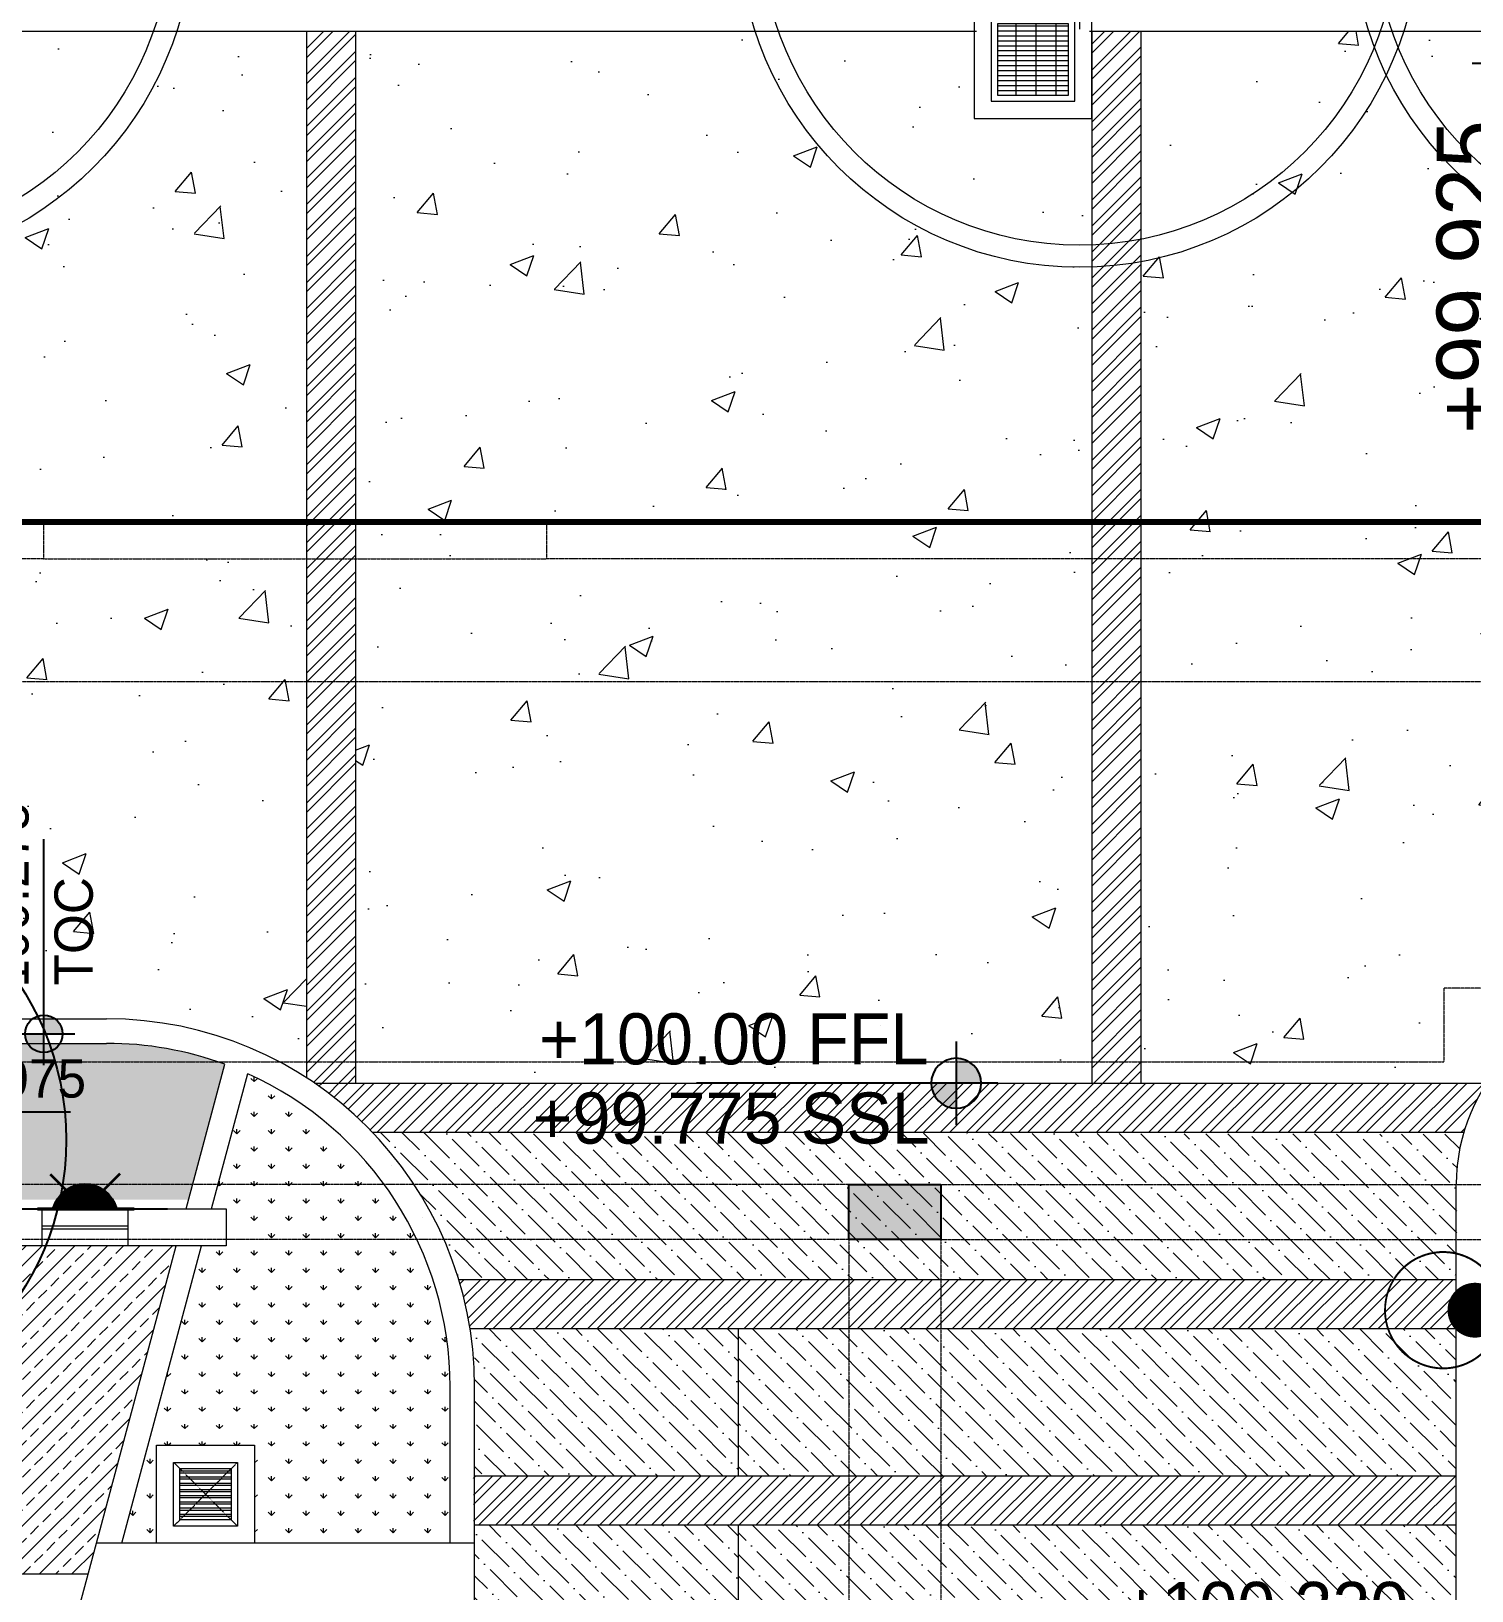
# Model space of a CAD drawing. Header units: millimetres. Extents: x 7964926 to 16080295, y -6277184 to -2986664.
# Drawn here: x 8118597 to 8130338, y -3094772 to -3082060 of the extents above; entities that cross this region are included whole.
import ezdxf

# ---------------------------------------------------------------- set-up
doc = ezdxf.new("R2010")
doc.units = ezdxf.units.MM
doc.header["$LTSCALE"] = 2000
doc.header["$MEASUREMENT"] = 0
for name, pattern in [('( Hidden )', [0.375, 0.25, -0.125]), ('1', [0, 0, 0]), ('AUDIT_D_181231162926-8', [0]), ('DASHED2', [0.375, 0.25, -0.125]), ('HIDDEN', [0.375, 0.25, -0.125])]:
    doc.linetypes.add(name, pattern=pattern)
for name, color, linetype in [('a-col', 8, 'DASHED2'), ('a-hat col', 252, 'Continuous'), ('L - proposed trees', 74, 'Continuous'), ('L-FL', 7, 'Continuous'), ('PL-FLDR', 8, 'Continuous')]:
    doc.layers.add(name, color=color, linetype=linetype)
for name, color, linetype, lineweight in [('BASEMENT EDGE', 4, 'Continuous', 5), ('L - paving', 9, 'Continuous', 5), ('L- existing trees', 76, 'Continuous', 18), ('L-CHAMBERS', 50, 'Continuous', 5), ('L-ELE 1', 24, 'Continuous', 20), ('L-ELE 2', 30, 'Continuous', 15), ('L-ELE 4', 27, 'Continuous', 9), ('L-HATCH', 8, 'Continuous', 5), ('L-HATCH-1', 9, 'Continuous', 5), ('L-kerb', 24, 'Continuous', 13), ('L-LIGHT FIXTURE', 6, 'AUDIT_D_181231162926-8', 18), ('L-Lighting', 6, 'Continuous', 35), ('L-lights', 213, 'Continuous', 0), ('L-Paver 400x400', 250, '1', 13), ('L-SHRUBS', 96, 'Continuous', 18), ('STR-Capital', 8, 'Continuous', 15), ('STR-Column', 250, 'Continuous', 15), ('STR-Podium Beam', 8, 'Continuous', 15), ('STR-Podium Column', 250, 'Continuous', 15), ('STR-RCC Up Stand', 250, 'Continuous', 15), ('STR-Retaining Wall', 250, 'HIDDEN', 15)]:
    doc.layers.add(name, color=color, linetype=linetype, lineweight=lineweight)
doc.styles.add('Century Gothic', font='GOTHIC.TTF')
doc.styles.get("Standard").update_dxf_attribs({"font": 'romans.shx', "width": 0.75})
pattern_1 = [(50, (0, 0), (1972.4655, -172.56837), [206.25, -2268.75]), (355, (0, 0), (-381.56617, 2068.52837), [165, -1815]), (100.451444, (164.4, -14.4), (1590.89933, 1895.95998), [175.28553, -1928.1408]), (46.1842, (0, 550), (2934.91366, -455.178), [309.375, -3403.125]), (96.635635, (244.6, 512), (2570.32035, 2678.82615), [262.9284, -2892.2128]), (351.184164, (0, 550), (2570.3203, 2678.8262), [247.5, -2722.5]), (21, (275, 412.5), (1641.4944, -1107.20195), [206.25, -2268.75]), (326, (275, 412.5), (669.11716, 1994.16262), [165, -1815]), (71.451445, (411.8, 320.2), (2310.61154, 886.96067), [175.2855, -1928.1408]), (37.5, (0, 0), (33.4396, 915.4581), [0, -1793, 0, -1842.5, 0, -1821.875]), (7.5, (0, 0), (723.44123, 1084.63221), [0, -1050.5, 0, -1751.75, 0, -694.375]), (327.5, (-613.25, 0), (1468.0117, -62.0259), [0, -687.5, 0, -2145, 0, -2846.25]), (317.5, (-888.2, 0), (1603.76197, 275.2887), [0, -893.75, 0, -1424.5, 0, -2021.25])]
pattern_2 = [(45, (0, 0), (-106.0660172, 106.0660172), []), (45, (0, 75), (-106.0660172, 106.0660172), [])]

# ---------------------------------------------------------------- blocks, each defined once
blk = doc.blocks.new('basement - column')
at = {"layer": 'a-hat col'}
h = blk.add_hatch(color=256, dxfattribs=at)
h.dxf.hatch_style = 1
h.paths.add_polyline_path([(137925, -5399), (137175, -5399), (137175, -5849), (137925, -5849)])
at = {"layer": 'a-col', "linetype": 'DASHED2', "ltscale": 0.001}
blk.add_lwpolyline([(137175, -5399), (137925, -5399), (137925, -5849), (137175, -5849)], close=True, dxfattribs=at)
blk = doc.blocks.new('tree4 cg')
at = {"layer": 'L- existing trees'}
for p, q in [((-1329.1, 1981.5), (-1329.1, 998.3)), ((-838.3, 1461.8), (-1819.9, 1461.8))]:
    blk.add_line(p, q, dxfattribs=at)
for centre, radius in [((-1329.4, 1462.5), 1542.1), ((-1329.4, 1462.5), 1442.1), ((-1329.1, 1461.8), 28.1)]:
    blk.add_circle(centre, radius, dxfattribs=at)
blk = doc.blocks.new('tree14 pp')
at = {"layer": 'L - proposed trees', "ltscale": 2000}
for radius in [1275.3, 143.5]:
    blk.add_circle((-1172.8, 1330.7), radius, dxfattribs=at)
blk = doc.blocks.new('finish lvl')
h = blk.add_hatch(color=256)
edge = h.paths.add_edge_path()
edge.add_ellipse((0.0378, 0.003), major_axis=(-0.0305, 0.0305), ratio=1, start_angle=-45, end_angle=45)
edge.add_line((-0.0053, 0.003), (0.0378, 0.003))
edge.add_line((0.0378, 0.003), (0.0378, 0.0461))
edge = h.paths.add_edge_path()
edge.add_ellipse((0.0378, 0.003), major_axis=(-0.0305, 0.0305), ratio=1, start_angle=135, end_angle=225)
edge.add_line((0.0809, 0.003), (0.0378, 0.003))
edge.add_line((0.0378, 0.003), (0.0378, -0.0401))
for p, q in [((0.0378, 0.0748), (0.0378, -0.0688)), ((-0.034, 0.003), (0.4857, 0.003))]:
    blk.add_line(p, q)
blk.add_ellipse((0.0378, 0.003), major_axis=(-0.0305, 0.0305), ratio=1, start_param=1.570796326794534, end_param=7.85398163397412)
at = {"layer": 'L-FL'}
for tag, p in [('%%P0.00', (0.1256, 0.0357)), ('FIN.LVL.', (0.1075, -0.103))]:
    blk.add_attdef(tag, p, '', height=0.08, dxfattribs=at)
blk = doc.blocks.new('wall')
at = {"layer": 'L-ELE 1', "color": 7}
for points in [[(8106536, -3057395), (8120186, -3057395), (8120186, -3057695), (8106536, -3057695)], [(8119386, -3057695), (8118686, -3057695), (8118686, -3057395), (8119386, -3057395)]]:
    blk.add_lwpolyline(points, close=True, dxfattribs=at)
at = {"layer": 'L-ELE 2', "lineweight": 25}
blk.add_line((8118136, -3057395), (8119709, -3057395), dxfattribs=at)
at = {"layer": 'L-ELE 2'}
for p, q in [((8118686, -3057533), (8119386, -3057533)), ((8118686, -3057558), (8119386, -3057558))]:
    blk.add_line(p, q, dxfattribs=at)
blk = doc.blocks.new('cb 1')
at = {"layer": 'L-Paver 400x400', "true_color": 0x636466}
h = blk.add_hatch(dxfattribs=at)
h.set_pattern_fill('GRATE', color=251, scale=1300)
h.paths.add_polyline_path([(8080578, -3139540), (8079998, -3139540), (8079998, -3140120), (8080578, -3140120)])
at = {"layer": 'L-CHAMBERS', "color": 8}
blk.add_lwpolyline([(8079808, -3140310), (8080768, -3140310), (8080768, -3139350), (8079808, -3139350)], close=True, dxfattribs=at)
at = {"layer": 'L-CHAMBERS', "color": 37}
for points in [[(8079948, -3140170), (8080628, -3140170), (8080628, -3139490), (8079948, -3139490)], [(8079998, -3140120), (8080578, -3140120), (8080578, -3139540), (8079998, -3139540)]]:
    blk.add_lwpolyline(points, close=True, dxfattribs=at)
blk = doc.blocks.new('PL')
at = {"layer": 'L-lights'}
h = blk.add_hatch(dxfattribs=at)
h.set_pattern_fill('ANSI31', color=256, scale=32.5, style=0)
h.set_pattern_definition([(45, (6e-11, 1e-11), (-72.965, 72.965), [])])
edge = h.paths.add_edge_path()
edge.add_arc((0, 0), 359, 89.6522, 276.067)
edge.add_arc((0, 0), 359, 276.067, 449.6522)
at = {"layer": 'L-lights', "const_width": 65}
for points in [[(0, -1659), (0, 1659)], [(1659, -2), (-1659, -2)]]:
    blk.add_lwpolyline(points, dxfattribs=at)
for points in [[(6, 1009, 1.057607), (107, -1003, 0.945531)], [(2, 359, 1.057607), (38, -357, 0.945531)]]:
    blk.add_lwpolyline(points, format="xyb", close=True, dxfattribs=at)
blk = doc.blocks.new('post top one sided')
at = {"layer": 'L-HATCH-1', "ltscale": 0.1}
h = blk.add_hatch(dxfattribs=at)
h.set_pattern_fill('ANSI31', color=8, scale=0.75)
h.set_pattern_definition([(45, (2008926.81801, -783730.16218), (-0.0662912607362, 0.0662912607362), [])])
h.paths.add_polyline_path([(8035707, -3134921, 1.000003), (8036139, -3134921, 1.000003)])
at = {"layer": 'L-LIGHT FIXTURE', "const_width": 18.8, "elevation": 0}
blk.add_lwpolyline([(8035707, -3134373), (8035707, -3135468)], dxfattribs=at)
at = {"layer": 'L-LIGHT FIXTURE', "const_width": 15, "elevation": 0}
for points in [[(8035707, -3134921, 1.000003), (8036656, -3134921, 3.976835), (8036444, -3135316, 1.671841), (8035707, -3134921, 1.000008)], [(8036139, -3134921, 1.000002), (8035707, -3134921)], [(8036139, -3134921, -1.000002), (8035707, -3134921)]]:
    blk.add_lwpolyline(points, format="xyb", dxfattribs=at)
at = {"layer": 'L-LIGHT FIXTURE'}
blk.add_circle((8036182, -3134921, 0), 475, dxfattribs=at)
blk = doc.blocks.new('tttt')
at = {"layer": 'L-Lighting'}
h = blk.add_hatch(dxfattribs=at)
h.set_pattern_fill('ANSI31', color=1, scale=50)
edge = h.paths.add_edge_path()
edge.add_line((410300, 198456.1), (410478.7, 198456.1))
edge.add_arc((410389.3, 198432.3), 92.5, 14.9168, 165.0832)
at = {"layer": 'L-Lighting', "color": 1}
for p, q in [((410389.3, 198456.1), (410293.2, 198552.3)), ((410389.3, 198456.1), (410488.5, 198555.3)), ((410256.6, 198456.1), (410527.6, 198456.1))]:
    blk.add_line(p, q, dxfattribs=at)
at = {"layer": 'L-Lighting', "color": 1, "const_width": 10}
blk.add_lwpolyline([(410527.6, 198456.1), (410256.6, 198456.1)], dxfattribs=at)
at = {"layer": 'L-Lighting', "color": 1}
blk.add_arc((410389.3, 198432.3), 92.5, 14.9168, 165.0832, dxfattribs=at)
blk = doc.blocks.new('CHAMBERS')
at = {"layer": 'L-Paver 400x400', "true_color": 0x636466}
h = blk.add_hatch(dxfattribs=at)
h.set_pattern_fill('ANSI32', color=251, scale=135, angle=315)
h.set_pattern_definition([(0, (0.48, 1.42), (1e-14, 50.625), []), (0, (17.355, -15.46), (1e-14, 50.625), [])])
h.paths.add_polyline_path([(7999084, -3148058), (7998664, -3148058), (7998664, -3148478), (7999084, -3148478)])
at = {"layer": 'L-CHAMBERS', "color": 42}
for points in [[(7999274, -3148668), (7998474, -3148668), (7998474, -3147868), (7999274, -3147868)], [(7999134, -3148528), (7998614, -3148528), (7998614, -3148008), (7999134, -3148008)], [(7999084, -3148478), (7998664, -3148478), (7998664, -3148058), (7999084, -3148058)]]:
    blk.add_lwpolyline(points, close=True, dxfattribs=at)
at = {"layer": 'L-Paver 400x400', "color": 251, "linetype": '( Hidden )', "ltscale": 0.005, "true_color": 0x636466}
for p, q in [((7998614, -3148008), (7999134, -3148528)), ((7998614, -3148528), (7999134, -3148008))]:
    blk.add_line(p, q, dxfattribs=at)

msp = doc.modelspace()

# ---------------------------------------------------------------- hatches: boundary and pattern name
at = {"layer": 'L - paving'}
h = msp.add_hatch(dxfattribs=at)
h.set_pattern_fill('AR-CONC', color=252, scale=275)
h.set_pattern_definition(pattern_1)
edge = h.paths.add_edge_path()
edge.add_arc((8119211.3, -3093110), 3000, 57.0906, 90)
edge.add_line((8119211.3, -3090110), (8114841.2, -3090110))
edge.add_line((8114841.2, -3090110), (8114841.2, -3082060))
edge.add_line((8114841.2, -3082060), (8119881.1, -3082060))
edge.add_line((8119881.1, -3082060), (8120841.1, -3082060))
edge.add_line((8120841.1, -3082060), (8120841.2, -3082060))
edge.add_line((8120841.2, -3082060), (8120841.2, -3090591.4))
h = msp.add_hatch(dxfattribs=at)
h.set_pattern_fill('AR-CONC', color=252, scale=275)
h.set_pattern_definition(pattern_1)
h.paths.add_polyline_path([(8126281.1, -3082770), (8126281.1, -3082060), (8121241.2, -3082060), (8121241.2, -3090635), (8127241.2, -3090635), (8127241.2, -3082060), (8127241.1, -3082060), (8127241.1, -3082770)])
h = msp.add_hatch(dxfattribs=at)
h.set_pattern_fill('AR-CONC', color=252, scale=275)
h.set_pattern_definition(pattern_1)
edge = h.paths.add_edge_path()
edge.add_line((8131711.1, -3089960), (8133641.2, -3089960))
edge.add_line((8133641.2, -3089960), (8133641.2, -3082060))
edge.add_line((8133641.2, -3082060), (8133641.1, -3082060))
edge.add_line((8133641.1, -3082060), (8132681.1, -3082060))
edge.add_line((8132681.1, -3082060), (8127641.2, -3082060))
edge.add_line((8127641.2, -3082060), (8127641.2, -3090635))
edge.add_line((8127641.2, -3090635), (8130458.3, -3090635))
edge.add_arc((8131711.1, -3091460), 1500, 90, 146.63304, ccw=False)
h = msp.add_hatch(dxfattribs=at)
h.set_pattern_fill('ANSI36', color=37, scale=1000, angle=90)
h.set_pattern_definition([(135, (0.13, 40000), (-243.067956, 66.2912607), [312.5, -62.5, 0, -62.5])])
edge = h.paths.add_edge_path()
edge.add_line((8130211.1, -3092235), (8130220.8, -3091288.9))
edge.add_arc((8131711.1, -3091460), 1500, 164.18085, 173.45031, ccw=False)
edge.add_line((8130267.9, -3091051.1), (8121377.9, -3091035))
edge.add_arc((8119169.1, -3093134.6), 3047.5, 17.10248, 43.54874, ccw=False)
edge.add_line((8122081.9, -3092238.4), (8130211.1, -3092235))
h = msp.add_hatch(dxfattribs=at)
h.set_pattern_fill('ANSI36', color=37, scale=1000, angle=90)
h.set_pattern_definition([(135, (0.13, 38400), (-243.067956, 66.2912607), [312.5, -62.5, 0, -62.5])])
h.paths.add_polyline_path([(8122211.3, -3092635), (8122211.3, -3093835), (8124361.3, -3093835), (8124361.3, -3092635)])
h = msp.add_hatch(dxfattribs=at)
h.set_pattern_fill('ANSI36', color=256, scale=1000, angle=90)
h.set_pattern_definition([(135, (8191222.22, -3168577.76), (-243.06796, 66.29126), [312.5, -62.5, 0, -62.5])])
h.paths.add_polyline_path([(8130211.1, -3093835), (8130211.1, -3092635), (8124361.3, -3092635), (8124361.3, -3093835)])
h = msp.add_hatch(dxfattribs=at)
h.set_pattern_fill('ANSI36', color=37, scale=1000, angle=90)
h.set_pattern_definition([(135, (0.13, 36800), (-243.067956, 66.2912607), [312.5, -62.5, 0, -62.5])])
h.paths.add_polyline_path([(8122211.3, -3094235), (8122211.3, -3095435), (8124361.3, -3095435), (8124361.3, -3094235)])
h = msp.add_hatch(dxfattribs=at)
h.set_pattern_fill('ANSI36', color=256, scale=1000, angle=90)
h.set_pattern_definition([(135, (8191222.22, -3170177.76), (-243.06796, 66.29126), [312.5, -62.5, 0, -62.5])])
h.paths.add_polyline_path([(8130211.1, -3095435), (8130211.1, -3094235), (8124361.3, -3094235), (8124361.3, -3095435)])
at = {"layer": 'L-HATCH', "true_color": 0x636466}
h = msp.add_hatch(dxfattribs=at)
h.set_pattern_fill('ANSI33', color=251, scale=750)
h.paths.add_polyline_path([(8119778.8, -3091960), (8108185, -3091960), (8108901.8, -3094635), (8119062, -3094635)])
at = {"layer": 'L-HATCH-1'}
h = msp.add_hatch(dxfattribs=at)
h.set_pattern_fill('STEEL', color=26, scale=1200)
h.set_pattern_definition(pattern_2)
edge = h.paths.add_edge_path()
edge.add_arc((8119211.3, -3093110), 3000, 55.58845, 57.0906)
edge.add_line((8120841.2, -3090591.4), (8120841.2, -3082060))
edge.add_line((8120841.2, -3082060), (8121241.2, -3082060))
edge.add_line((8121241.2, -3082060), (8121241.2, -3090635))
edge.add_line((8121241.2, -3090635), (8120906.7, -3090635))
h = msp.add_hatch(dxfattribs=at)
h.set_pattern_fill('STEEL', color=26, scale=1200)
h.set_pattern_definition(pattern_2)
h.paths.add_polyline_path([(8127241.2, -3090635), (8127641.2, -3090635), (8127641.2, -3082060), (8127241.2, -3082060)])
h = msp.add_hatch(dxfattribs=at)
h.set_pattern_fill('STEEL', color=26, scale=1200)
h.set_pattern_definition(pattern_2)
edge = h.paths.add_edge_path()
edge.add_arc((8131711.1, -3091460), 1500, 146.63304, 163.5408)
edge.add_line((8130272.5, -3091035), (8121377.9, -3091035))
edge.add_arc((8119211.3, -3093110), 3000, 43.76215, 55.58845)
edge.add_line((8120906.7, -3090635), (8130458.3, -3090635))
h = msp.add_hatch(dxfattribs=at)
h.set_pattern_fill('STEEL', color=26, scale=1200)
h.set_pattern_definition(pattern_2)
edge = h.paths.add_edge_path()
edge.add_arc((8119211.3, -3093110), 3000, 9.11015, 16.95774)
edge.add_line((8122080.8, -3092235), (8130201.3, -3092235))
edge.add_line((8130201.3, -3092235), (8130201.3, -3092635))
edge.add_line((8130201.3, -3092635), (8122173.4, -3092635))
h = msp.add_hatch(dxfattribs=at)
h.set_pattern_fill('STEEL', color=26, scale=1200)
h.set_pattern_definition(pattern_2)
h.paths.add_polyline_path([(8130201.3, -3094235), (8130201.3, -3093835), (8122201.3, -3093835), (8122201.3, -3094235)])
at = {"layer": 'L-SHRUBS'}
h = msp.add_hatch(dxfattribs=at)
h.set_pattern_fill('GRASS', color=256, scale=200)
edge = h.paths.add_edge_path()
edge.add_line((8115711.2, -3090310), (8117461.2, -3090310))
edge.add_line((8117461.2, -3090310), (8117461.2, -3091585))
edge.add_line((8117461.2, -3091585), (8118186.2, -3091585))
edge.add_line((8118186.2, -3091585), (8119879.3, -3091585))
edge.add_line((8119879.3, -3091585), (8120175.1, -3090481.1))
edge.add_arc((8119211.3, -3093110), 2800, 69.8658, 90.00006)
edge.add_line((8119211.3, -3090310), (8103926.2, -3090310))
edge.add_arc((8103926.2, -3093110), 2800, 90.00009, 98.35319)
edge.add_line((8103519.4, -3090339.7), (8103853.1, -3091585))
edge.add_line((8103853.1, -3091585), (8108536.2, -3091585))
edge.add_line((8108536.2, -3091585), (8109286.2, -3091585))
edge.add_line((8109286.2, -3091585), (8109286.2, -3090310))
edge.add_line((8109286.2, -3090310), (8110986.2, -3090310))
edge.add_line((8110986.2, -3090310), (8110986.2, -3091585))
edge.add_line((8110986.2, -3091585), (8115711.2, -3091585))
edge.add_line((8115711.2, -3091585), (8115711.2, -3090310))
h.paths.add_polyline_path([(8106164.1, -3091582.1), (8106963.6, -3091582.1), (8106963.6, -3090783.5), (8106164.1, -3090783.5)], flags=16)
h.paths.add_polyline_path([(8115036.2, -3091578.5), (8115711.2, -3091578.5), (8115711.2, -3090778.5), (8115036.2, -3090778.5)], flags=16)
h = msp.add_hatch(dxfattribs=at)
h.set_pattern_fill('GRASS', color=256, scale=200)
edge = h.paths.add_edge_path()
edge.add_line((8120418.1, -3093585), (8120418.1, -3094385))
edge.add_line((8120418.1, -3094385), (8122011.3, -3094385))
edge.add_line((8122011.3, -3094385), (8122011.3, -3093110))
edge.add_arc((8119211.3, -3093110), 2800, 0, 65.73986)
edge.add_line((8120361.7, -3090557.2), (8120066.2, -3091660))
edge.add_line((8120066.2, -3091660), (8120343.5, -3091660))
edge.add_line((8120343.5, -3091660), (8120343.5, -3091960))
edge.add_line((8120343.5, -3091960), (8119985.9, -3091960))
edge.add_line((8119985.9, -3091960), (8119336.1, -3094385))
edge.add_line((8119336.1, -3094385), (8119618.1, -3094385))
edge.add_line((8119618.1, -3094385), (8119618.1, -3093585))
edge.add_line((8119618.1, -3093585), (8120418.1, -3093585))
at = {"layer": 'L-SHRUBS', "true_color": 0x58ba48}
h = msp.add_hatch(dxfattribs=at)
h.set_pattern_fill('GRASS', color=85, scale=300)
edge = h.paths.add_edge_path(flags=16)
edge.add_ellipse((8110536.9, -3096955.4), major_axis=(-120, 23.1), ratio=1, start_angle=-79.09547, end_angle=10.90453, ccw=False)
edge.add_ellipse((8110536.9, -3096955.4), major_axis=(-120, 23.1), ratio=1, start_angle=190.90453, end_angle=280.90453, ccw=False)
edge.add_ellipse((8110536.9, -3096955.4), major_axis=(-120, 23.1), ratio=1, start_angle=100.90453, end_angle=190.90453, ccw=False)
edge.add_ellipse((8110536.9, -3096955.4), major_axis=(-120, 23.1), ratio=1, start_angle=10.90453, end_angle=100.90453, ccw=False)
edge = h.paths.add_edge_path(flags=16)
edge.add_ellipse((8111155.6, -3099040.9), major_axis=(-120, 23.1), ratio=1, start_angle=-79.09547, end_angle=10.90453, ccw=False)
edge.add_ellipse((8111155.6, -3099040.9), major_axis=(-120, 23.1), ratio=1, start_angle=190.90453, end_angle=280.90453, ccw=False)
edge.add_ellipse((8111155.6, -3099040.9), major_axis=(-120, 23.1), ratio=1, start_angle=100.90453, end_angle=190.90453, ccw=False)
edge.add_ellipse((8111155.6, -3099040.9), major_axis=(-120, 23.1), ratio=1, start_angle=10.90453, end_angle=100.90453, ccw=False)
h.paths.add_polyline_path([(8110635, -3096935.3), (8112959.8, -3096935.3), (8112959.8, -3096868.6), (8110634.9, -3096868.6)], flags=16)
h.paths.add_polyline_path([(8110657.4, -3097002.4), (8112663.8, -3097002.4), (8112663.8, -3096929), (8110657.4, -3096929)], flags=16)
h.paths.add_polyline_path([(8111253.7, -3099020.7), (8112656.4, -3099020.7), (8112572.3, -3099023), (8111169.6, -3099023)], flags=16)
h.paths.add_polyline_path([(8111279.3, -3099398.8), (8111733.7, -3099398.8), (8111733.7, -3099385), (8111279.3, -3099385)])
h.paths.add_polyline_path([(8106668.9, -3099335), (8106668.9, -3099035), (8107868.9, -3099035), (8107868.9, -3099335)], flags=16)
h.paths.add_polyline_path([(8117063.4, -3099035), (8117063.4, -3099335), (8115863.4, -3099335), (8115863.4, -3099035)], flags=16)
h.paths.add_polyline_path([(8105596.2, -3092583), (8105596.2, -3091884), (8103926.8, -3091860), (8104603.4, -3094385), (8105943.1, -3099385), (8117789.3, -3099385), (8118995.1, -3094885), (8108709.9, -3094885), (8108642.9, -3094635), (8108332.4, -3094635), (8107615.6, -3091960), (8106414.3, -3091962.3), (8106396.2, -3092583)])

# ---------------------------------------------------------------- linework, layer by layer
at = {"layer": 'BASEMENT EDGE', "color": 2, "linetype": '( Hidden )', "ltscale": 0.01, "const_width": 50}
msp.add_lwpolyline([(7981805.8, -3086060), (7976491, -3129797.5), (7978510.2, -3129797.5), (7978510.2, -3137797.5), (7982586.2, -3137797.5), (7982586.2, -3145585), (8038276.2, -3145585), (8038276.2, -3143085), (8166136.2, -3143085), (8166136.2, -3086060)], close=True, dxfattribs=at)
at = {"layer": 'L-ELE 1'}
for p, q in [((8103915.9, -3090110), (8119211.3, -3090110)), ((8130211.1, -3137535), (8130211.1, -3091469.7)), ((8119336.1, -3094385), (8119985.9, -3091960)), ((8122211.3, -3102410), (8122211.3, -3093110)), ((8117789.3, -3099385), (8119129, -3094385)), ((8122211.3, -3094385), (8119129, -3094385))]:
    msp.add_line(p, q, dxfattribs=at)
for centre, radius, start, end in [((8131711.1, -3091460), 1500, 90, 180), ((8119211.3, -3093110), 3000, 0, 90)]:
    msp.add_arc(centre, radius, start, end, dxfattribs=at)
at = {"layer": 'L-ELE 2'}
for p, q in [((8117461.2, -3090310), (8119211.3, -3090310)), ((8119859.2, -3091660), (8120175.1, -3090481.1)), ((8120066.2, -3091660), (8120361.7, -3090557.2)), ((8118236.2, -3091660), (8119859.2, -3091660)), ((8119129, -3094385), (8119778.8, -3091960)), ((8122011.3, -3094385), (8122011.3, -3093110))]:
    msp.add_line(p, q, dxfattribs=at)
for start, end in [(69.8658, 90), (0, 65.73986)]:
    msp.add_arc((8119211.3, -3093110), 2800, start, end, dxfattribs=at)
at = {"layer": 'L-ELE 4'}
for p, q in [((8120841.2, -3084310), (8120841.2, -3090591.4)), ((8121241.2, -3084310), (8121241.2, -3090635)), ((8127241.2, -3084310), (8127241.2, -3090635)), ((8127641.2, -3084310), (8127641.2, -3090635)), ((8124361.3, -3093835), (8124361.3, -3092635)), ((8124361.3, -3095435), (8124361.3, -3094235)), ((8108901.8, -3094635), (8119062, -3094635))]:
    msp.add_line(p, q, dxfattribs=at)
for points in [[(8120841.2, -3082060), (8120841.2, -3084310)], [(8121241.2, -3082060), (8121241.2, -3084310)], [(8127241.2, -3082060), (8127241.2, -3084310)], [(8127241.2, -3082060), (8127241.2, -3084310)], [(8127641.2, -3082060), (8127641.2, -3084310)], [(8127641.2, -3082060), (8127641.2, -3084310)], [(8120906.7, -3090635), (8130458.3, -3090635)], [(8121377.7, -3091035), (8130272.5, -3091035)], [(8122080.6, -3092235), (8130211.1, -3092235)], [(8122173.2, -3092635), (8130211.1, -3092635)], [(8122211.3, -3093835), (8130211.1, -3093835)], [(8122211.3, -3094235), (8130211.1, -3094235)]]:
    msp.add_lwpolyline(points, dxfattribs=at)
at = {"layer": 'L-ELE 4', "color": 2, "linetype": '( Hidden )', "ltscale": 0.01, "const_width": 50}
msp.add_lwpolyline([(7981805.8, -3086060), (7976491, -3129797.5), (7978510.2, -3129797.5), (7978510.2, -3137797.5), (7982586.2, -3137797.5), (7982586.2, -3145585), (8038276.2, -3145585), (8038276.2, -3143085), (8166136.2, -3143085), (8166136.2, -3086060)], close=True, dxfattribs=at)
at = {"layer": 'L-kerb', "color": 8}
for p, q in [((8114420.8, -3082060), (8123017.8, -3082060)), ((8122997.9, -3082060), (8126301.1, -3082060)), ((8127221.3, -3082060), (8139100.9, -3082060))]:
    msp.add_line(p, q, dxfattribs=at)
at = {"layer": 'STR-Capital', "linetype": 'HIDDEN', "ltscale": 0.005}
for p, q in [((8101961.1, -3087360), (8135511.1, -3087360)), ((8101961.1, -3087360), (8135511.1, -3087360)), ((8130111.1, -3089860), (8130111.1, -3090460)), ((8132413.6, -3089860), (8130111.1, -3089860)), ((8130111.1, -3089860), (8130111.1, -3090460)), ((8132413.6, -3089860), (8130111.1, -3089860)), ((8101961.1, -3090460), (8130111.1, -3090460))]:
    msp.add_line(p, q, dxfattribs=at)
at = {"layer": 'STR-Podium Beam', "linetype": 'HIDDEN', "lineweight": 5, "ltscale": 0.005}
for p, q in [((8118697.7, -3086060), (8122797.7, -3086060)), ((8118697.7, -3086060), (8122797.7, -3086060)), ((8118697.7, -3086360), (8122797.7, -3086360)), ((8118697.7, -3086360), (8122797.7, -3086360)), ((8125261.1, -3091460), (8116961.1, -3091460)), ((8125261.1, -3091460), (8116961.1, -3091460)), ((8126011.1, -3091460), (8131111.1, -3091460)), ((8126011.1, -3091460), (8131111.1, -3091460)), ((8125261.1, -3091910), (8116961.1, -3091910)), ((8125261.1, -3091910), (8116961.1, -3091910)), ((8125261.1, -3091910), (8125261.1, -3095960)), ((8125261.1, -3091910), (8125261.1, -3095960)), ((8126011.1, -3091910), (8126011.1, -3095960)), ((8126011.1, -3091910), (8131111.1, -3091910)), ((8126011.1, -3091910), (8126011.1, -3095960)), ((8126011.1, -3091910), (8131111.1, -3091910))]:
    msp.add_line(p, q, dxfattribs=at)
at = {"layer": 'STR-Podium Column', "color": 8, "linetype": 'ByBlock', "ltscale": 0.005}
msp.add_lwpolyline([(8125261.1, -3091460), (8126011.1, -3091460), (8126011.1, -3091910), (8125261.1, -3091910)], close=True, dxfattribs=at)
msp.add_lwpolyline([(8125261.1, -3091460), (8126011.1, -3091460), (8126011.1, -3091910), (8125261.1, -3091910)], close=True, dxfattribs=at)
at = {"layer": 'STR-RCC Up Stand'}
msp.add_line((8122211.1, -3102410), (8122211.1, -3093110), dxfattribs=at)
msp.add_line((8122211.1, -3102410), (8122211.1, -3093110), dxfattribs=at)
at = {"layer": 'STR-Retaining Wall', "linetype": 'HIDDEN', "ltscale": 0.005}
for p, q in [((8118697.7, -3086060), (8118697.7, -3086360)), ((8118697.7, -3086060), (8118697.7, -3086360)), ((8122797.7, -3086060), (8122797.7, -3086360)), ((8122797.7, -3086060), (8122797.7, -3086360)), ((8118697.7, -3086360), (8075031.8, -3086360)), ((8118697.7, -3086360), (8075031.8, -3086360)), ((8165836.1, -3086360), (8122797.7, -3086360)), ((8165836.1, -3086360), (8122797.7, -3086360))]:
    msp.add_line(p, q, dxfattribs=at)
at = {"layer": 'STR-Retaining Wall', "linetype": 'Continuous'}
for points in [[(8075031.8, -3086060), (8118697.7, -3086060)], [(8075031.8, -3086060), (8118697.7, -3086060)], [(8122797.7, -3086060), (8166136.1, -3086060), (8166136.1, -3143085), (8122813.5, -3143085)], [(8122797.7, -3086060), (8166136.1, -3086060), (8166136.1, -3143085), (8122813.5, -3143085)]]:
    msp.add_lwpolyline(points, dxfattribs=at)

# ---------------------------------------------------------------- block references
at = {"layer": 'L - proposed trees', "color": 1, "xscale": 1.8, "yscale": 1.8, "zscale": 1.8}
for name, p in [('tree4 cg', (8119533.5, -3083841.3)), ('tree4 cg', (8129533.5, -3083841.3)), ('tree4 cg', (8134533.5, -3083841.3)), ('tree14 pp', (8118697.3, -3093492.7))]:
    msp.add_blockref(name, p, dxfattribs=at)
at = {"layer": 'L-CHAMBERS', "color": 8}
for name, p in [('cb 1', (46473.6, 57539.7)), ('CHAMBERS', (121143.9, 54282.7))]:
    msp.add_blockref(name, p, dxfattribs=at)
at = {"layer": 'L-FL', "ltscale": 0.5}
ref = msp.add_blockref('finish lvl', (8130787.5, -3082094.5), dxfattribs=dict(at, xscale=-5952.832090829686, yscale=5952.832090829686, zscale=5952.832090829686, rotation=89.99978946303183))
ref.add_attrib('FIN.LVL.', 'FL', (8131389.8, -3083446.6, 0), dxfattribs={"ltscale": 0.5, "height": 524.75, "rotation": 89.99979, "style": 'Century Gothic'})
ref.add_attrib('%%P0.00', '+99.925 ', (8130576.2, -3085341.4), dxfattribs={"ltscale": 0.5, "height": 524.75, "rotation": 89.99979, "style": 'Century Gothic'})
ref = msp.add_blockref('finish lvl', (8118710.1, -3090366.8, 0), dxfattribs=dict(at, xscale=3544.205043819142, yscale=3544.205043819142, zscale=3544.205043819142, rotation=90.00021053696821))
ref.add_attrib('FIN.LVL.', 'TOC', (8119099, -3089837.4, 0), dxfattribs={"ltscale": 0.5, "height": 312.43, "rotation": 90.00021, "style": 'Century Gothic'})
ref.add_attrib('%%P0.00', '100.275', (8118575.5, -3089856.3, 0), dxfattribs={"ltscale": 0.5, "height": 312.43, "rotation": 90.00021, "style": 'Century Gothic'})
ref = msp.add_blockref('finish lvl', (8126314.6, -3090649.3), dxfattribs=dict(at, xscale=-4725.606725092182, yscale=4725.606725092182, zscale=4725.606725092182, rotation=359.9997894630317))
ref.add_attrib('FIN.LVL.', '+99.775 SSL', (8122683.2, -3091127.3, 0), dxfattribs={"ltscale": 0.5, "height": 416.567, "rotation": 359.99979, "style": 'Century Gothic'})
ref.add_attrib('%%P0.00', '+100.00 FFL', (8122736, -3090481.5), dxfattribs={"ltscale": 0.5, "height": 416.567, "rotation": 359.99979, "style": 'Century Gothic'})
ref = msp.add_blockref('finish lvl', (8117195.7, -3090878.3), dxfattribs=dict(at, xscale=3544.205043819142, yscale=3544.205043819142, zscale=3544.205043819142, rotation=0.0002105369682294074))
ref.add_attrib('FIN.LVL.', 'TOC', (8117562.3, -3091236.9, 0), dxfattribs={"ltscale": 0.5, "height": 312.43, "rotation": 0.00021, "style": 'Century Gothic'})
ref.add_attrib('%%P0.00', '100.975', (8117534.2, -3090752.5), dxfattribs={"ltscale": 0.5, "height": 312.43, "rotation": 0.00021, "style": 'Century Gothic'})
ref = msp.add_blockref('finish lvl', (8130769.8, -3095284.3), dxfattribs=dict(at, xscale=-4725.606725092182, yscale=4725.606725092182, zscale=4725.606725092182, rotation=359.9997894630318))
ref.add_attrib('FIN.LVL.', 'FGL', (8128903.8, -3095762.3, 0), dxfattribs={"ltscale": 0.5, "height": 416.57, "rotation": 359.99979, "style": 'Century Gothic'})
ref.add_attrib('%%P0.00', '+100.220', (8127482.1, -3095116.5), dxfattribs={"ltscale": 0.5, "height": 416.57, "rotation": 359.99979, "style": 'Century Gothic'})
at = {"layer": 'L-Lighting', "xscale": 2.910140932843608, "yscale": 2.910140932843608, "zscale": 2.910140932843608}
msp.add_blockref('tttt', (6924743.6, -3669195.3), dxfattribs=at)
at = {"layer": 'L-Lighting', "color": 2, "xscale": -1}
msp.add_blockref('post top one sided', (16166286.6, 42435.7, 0), dxfattribs=at)
at = {"layer": 'L-lights', "color": 6, "xscale": 0.497007000161001, "yscale": 0.497007000161001, "zscale": 0.497007000161001, "rotation": 135.0000000000014}
for p in [(8129641.2, -3081360.7, 0), (8119662.3, -3095930.7, 0)]:
    msp.add_blockref('PL', p, dxfattribs=at)
at = {"layer": 'PL-FLDR'}
msp.add_blockref('wall', (0, -34264.8), dxfattribs=at)
at = {"layer": 'STR-Column', "ltscale": 1000}
msp.add_blockref('basement - column', (7988086.1, -3086060.7), dxfattribs=at)

doc.saveas('drawing.dxf')
